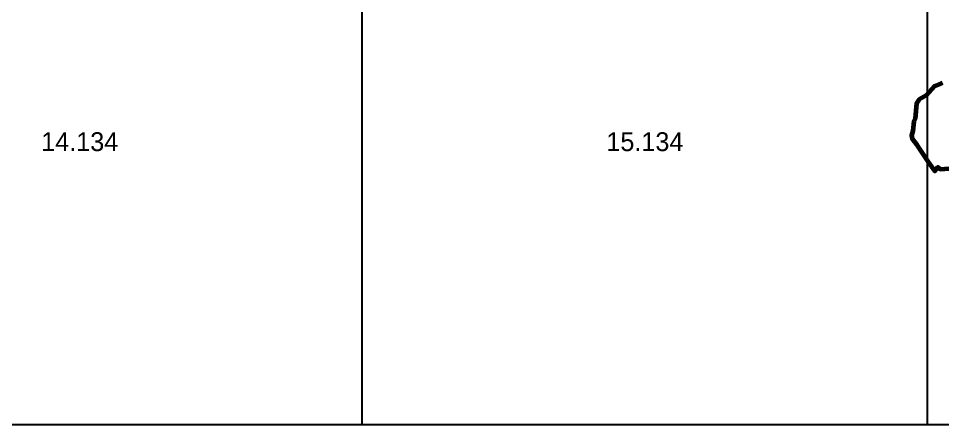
# Model space of a CAD drawing. Header units: inches. Extents: x 110400 to 131000, y 1079400 to 1096600.
# Drawn here: x 128250 to 129109, y 1089677 to 1090054 of the extents above; entities that cross this region are included whole.
import ezdxf
from ezdxf.enums import TextEntityAlignment as Align

# ---------------------------------------------------------------- set-up
doc = ezdxf.new("R2010")
doc.units = ezdxf.units.IN
doc.header["$MEASUREMENT"] = 0
doc.layers.add('110100', color=7, linetype='Continuous')
doc.layers.add('TEXT', color=7, linetype='Continuous')

# ---------------------------------------------------------------- blocks, each defined once
blk = doc.blocks.new('dawwfaa')
at = {"layer": '110100', "color": 5}
for p, q in [((128569.87, 1089677.1), (128569.87, 1091253.7)), ((129095.41, 1089677.1), (129095.41, 1091253.7)), ((128044.34, 1089677.1), (129620.94, 1089677.1))]:
    blk.add_line(p, q, dxfattribs=at)
at = {"layer": '110100', "color": 5, "lineweight": 60}
blk.add_lwpolyline([(129109.47, 1089994.47), (129108.26, 1089993.75), (129101.85, 1089991.55), (129094.23, 1089982.81), (129087.67, 1089979.11), (129085.13, 1089975.31), (129083.91, 1089961.38), (129082.58, 1089958.7), (129081.82, 1089949.94), (129080.69, 1089945.53), (129081.27, 1089942.46), (129085.62, 1089936.99), (129089.24, 1089931.21), (129096.03, 1089921.09), (129102.19, 1089912.54), (129104.9, 1089916.16), (129107.57, 1089914.42), (129115.58, 1089915.01)], dxfattribs=at)
at = {"layer": '110100', "color": 5}
for s, p in [('14.134', (128307.11, 1089939.86)), ('15.134', (128832.64, 1089939.86))]:
    blk.add_text(s, height=17.518, dxfattribs=at).set_placement(p, align=Align.MIDDLE_CENTER)

msp = doc.modelspace()

# ---------------------------------------------------------------- block references
at = {"layer": 'TEXT'}
msp.add_blockref('dawwfaa', (0, 0), dxfattribs=at)

doc.saveas('drawing.dxf')
